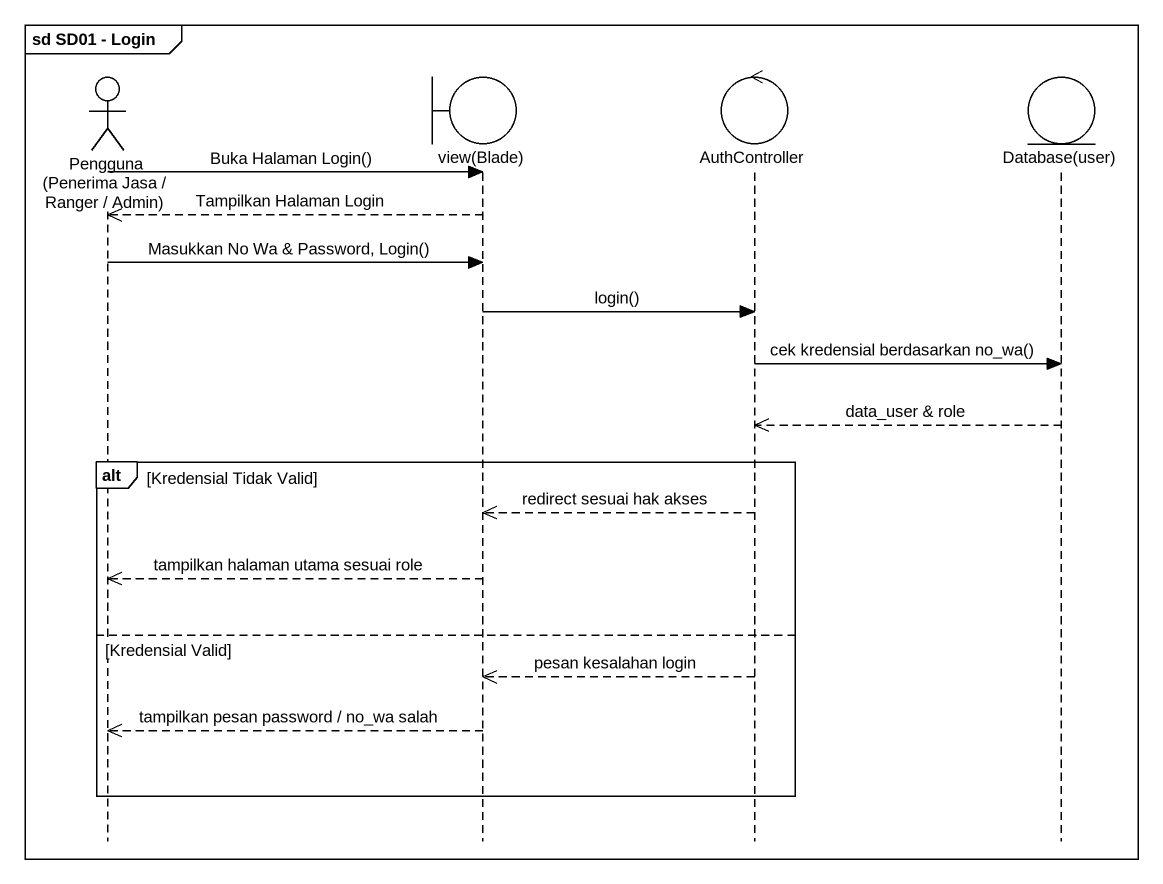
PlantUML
@startuml
mainframe sd SD01 - Login
hide footbox
actor "Pengguna (Penerima Jasa / Ranger / Admin)" as Pengguna_Penerima_Jasa
boundary "view(Blade)" as view_Blade
control AuthController
entity "Database(user)" as Database_user

Pengguna_Penerima_Jasa -> view_Blade : Buka Halaman Login()
view_Blade -->> Pengguna_Penerima_Jasa : Tampilkan Halaman Login
Pengguna_Penerima_Jasa -> view_Blade : Masukkan No Wa & Password, Login()
view_Blade -> AuthController : login()
AuthController -> Database_user : cek kredensial berdasarkan no_wa()
Database_user -->> AuthController : data_user & role
alt Kredensial Tidak Valid
  AuthController -->> view_Blade : redirect sesuai hak akses
  view_Blade -->> Pengguna_Penerima_Jasa : tampilkan halaman utama sesuai role
else Kredensial Valid
  AuthController -->> view_Blade : pesan kesalahan login
  view_Blade -->> Pengguna_Penerima_Jasa : tampilkan pesan password / no_wa salah
end
@enduml
